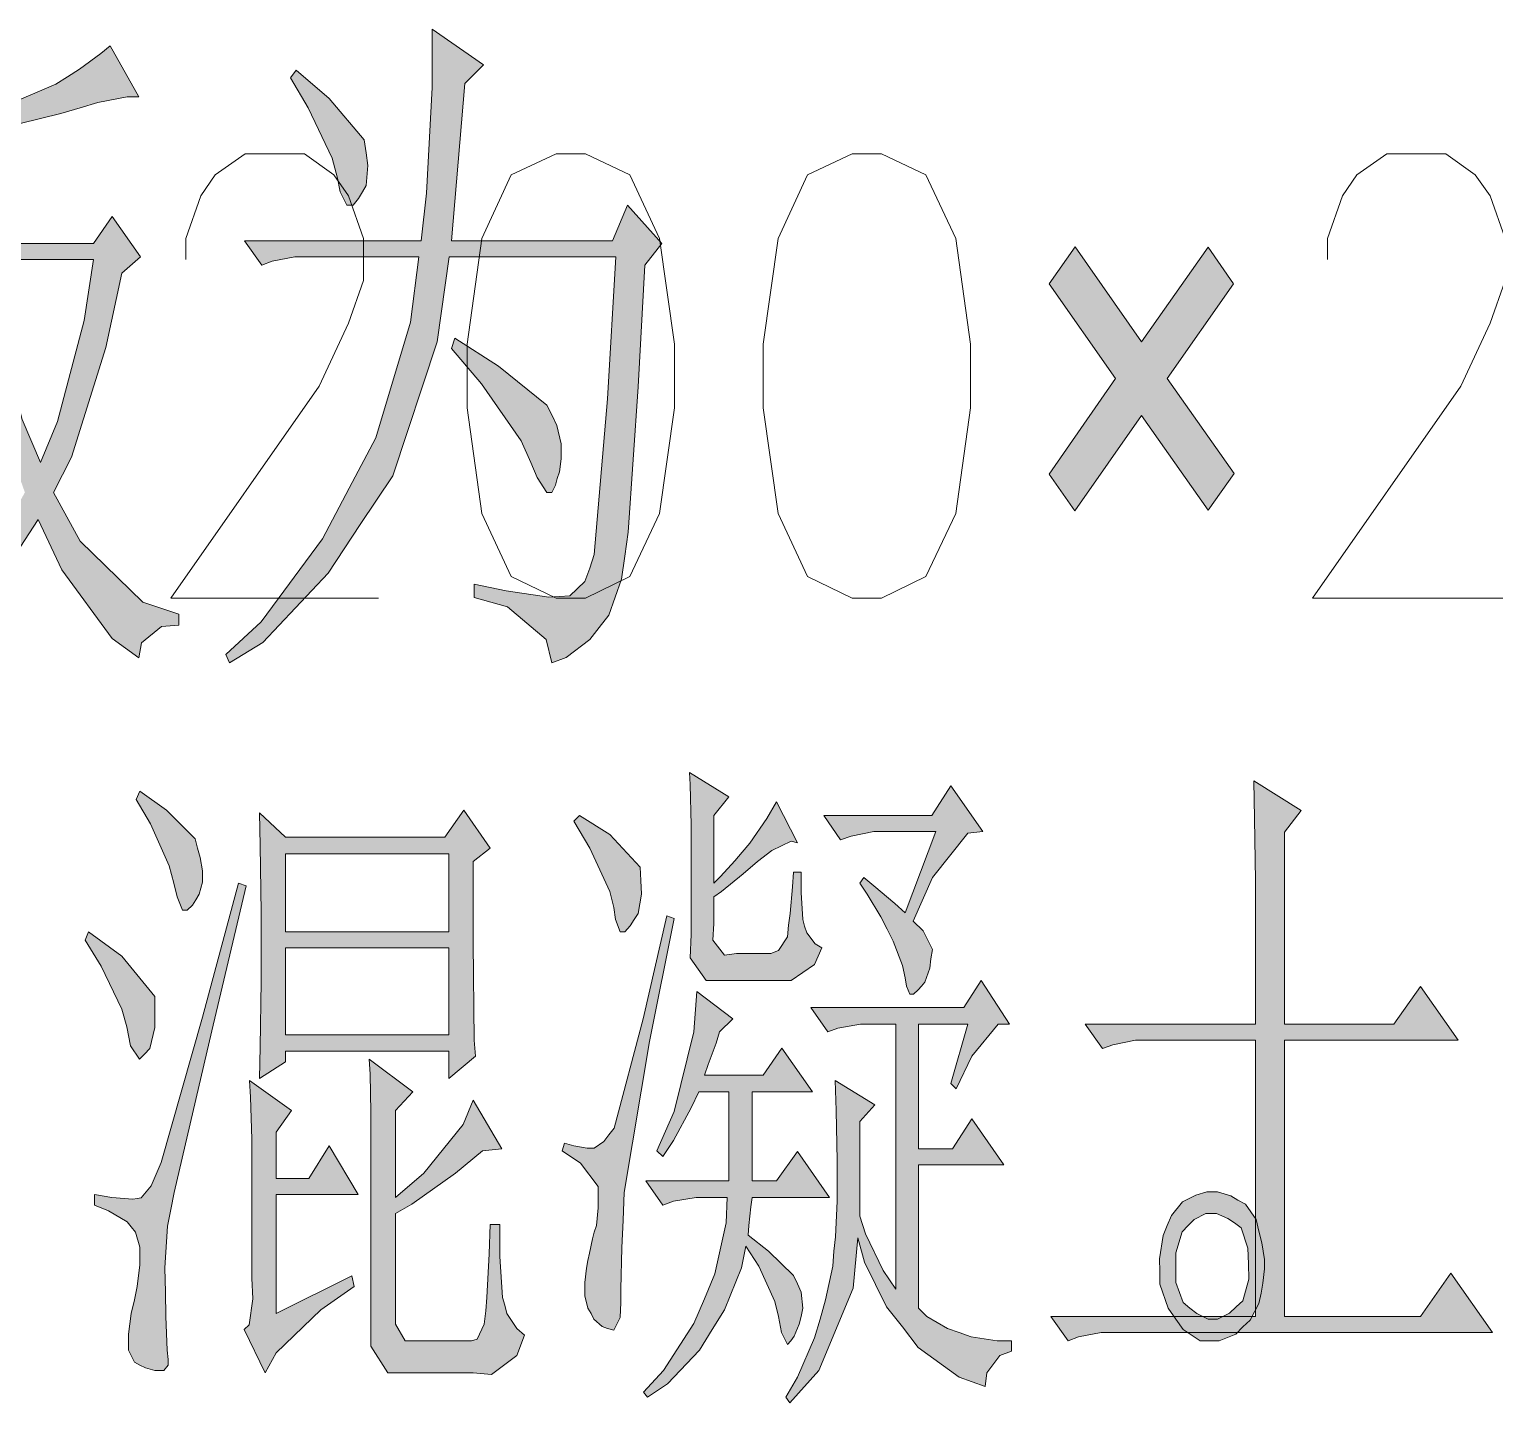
# Model space of a CAD drawing. Header units: millimetres. Extents: x 0 to 414, y 0 to 292.
# Drawn here: x 96.87 to 106.21, y 87.61 to 96.36 of the extents above; entities that cross this region are included whole.
import ezdxf

# ---------------------------------------------------------------- set-up
doc = ezdxf.new("R2010")
doc.units = ezdxf.units.MM

msp = doc.modelspace()

# ---------------------------------------------------------------- hatches: boundary and pattern name
h = msp.add_hatch(color=0)
h.dxf.hatch_style = 2
h.paths.add_polyline_path([(99.441, 96.36125), (99.769083, 96.135472), (99.649139, 96.015528), (99.627972, 95.765056), (99.585639, 95.264111), (99.564472, 95.013639), (100.591056, 95.013639), (100.686306, 95.239417), (100.905028, 94.996), (100.795667, 94.858417), (100.753333, 94.082306), (100.689833, 93.1545), (100.668667, 93.002806), (100.6475, 92.854639), (100.566361, 92.625333), (100.506389, 92.547722), (100.446417, 92.470111), (100.294722, 92.357222), (100.203, 92.321944), (100.167722, 92.470111), (99.920778, 92.67825), (99.709111, 92.738222), (99.709111, 92.822889), (99.913722, 92.780556), (100.185361, 92.74175), (100.252389, 92.745278), (100.319417, 92.748806), (100.414667, 92.840528), (100.446417, 92.925194), (100.474639, 93.013389), (100.559306, 94.004694), (100.612222, 94.911333), (99.550361, 94.911333), (99.47275, 94.368056), (99.190528, 93.514333), (98.982389, 93.203889), (98.777778, 92.893444), (98.3615, 92.452472), (98.149833, 92.321944), (98.125139, 92.374861), (98.350917, 92.583), (98.7425, 93.112167), (98.911833, 93.436722), (99.081167, 93.75775), (99.303417, 94.495056), (99.356333, 94.911333), (98.643722, 94.911333), (98.566111, 94.911333), (98.421472, 94.883111), (98.354444, 94.858417), (98.245083, 95.013639), (99.370444, 95.013639), (99.405722, 95.317028), (99.441, 95.990833)])
h = msp.add_hatch(color=0)
h.paths.add_polyline_path([(97.461917, 94.8055), (97.359611, 94.332778), (97.140889, 93.634278), (97.028, 93.4085), (97.197333, 93.098056), (97.595972, 92.71), (97.825278, 92.632389), (97.825278, 92.561833), (97.715917, 92.554778), (97.588917, 92.448944), (97.571278, 92.353694), (97.401944, 92.477167), (97.080917, 92.914611), (96.929222, 93.235639), (96.731667, 92.93225), (96.241306, 92.501861), (95.952028, 92.371333), (95.927333, 92.42425), (96.216611, 92.61475), (96.675222, 93.105111), (96.844556, 93.4085), (96.731667, 93.729528), (96.579972, 94.470361), (96.544694, 94.893694), (96.410639, 94.893694), (96.410639, 94.6785), (96.393, 94.219889), (96.375361, 93.98), (96.357722, 93.736583), (96.276583, 93.295611), (96.216611, 93.098056), (96.156639, 92.9005), (95.927333, 92.512444), (95.758, 92.321944), (95.722722, 92.371333), (95.899111, 92.621806), (96.114306, 93.161556), (96.156639, 93.450833), (96.198972, 93.740111), (96.241306, 94.336306), (96.241306, 94.643222), (96.241306, 94.950139), (96.237778, 95.574556), (96.230722, 95.895583), (96.410639, 95.758), (96.689333, 95.860306), (97.042111, 96.012), (97.116194, 96.057861), (97.193806, 96.10725), (97.327861, 96.206028), (97.387833, 96.255417), (97.571278, 95.930861), (97.497194, 95.930861), (97.310222, 95.895583), (97.197333, 95.860306), (97.073861, 95.825028), (96.682278, 95.729778), (96.410639, 95.669806), (96.410639, 94.996), (97.282, 94.996), (97.401944, 95.168861), (97.581861, 94.911333)])
h.paths.add_polyline_path([(96.604667, 94.893694), (96.657583, 94.523278), (96.826917, 93.874167), (96.943333, 93.599), (97.052694, 93.860056), (97.222028, 94.505639), (97.282, 94.893694)])
h = msp.add_hatch(color=0)
h.dxf.hatch_style = 2
h.paths.add_polyline_path([(98.573167, 96.100194), (98.784833, 95.920278), (99.007083, 95.655694), (99.021194, 95.574556), (99.031778, 95.493417), (99.021194, 95.366417), (98.9965, 95.324083), (98.971806, 95.28175), (98.936528, 95.239417), (98.922417, 95.239417), (98.897722, 95.239417), (98.855389, 95.324083), (98.83775, 95.412278), (98.802472, 95.539278), (98.650778, 95.860306), (98.537889, 96.050806)])
h = msp.add_hatch(color=0)
h.dxf.hatch_style = 2
h.paths.add_polyline_path([(103.374472, 93.524917), (103.797806, 94.135222), (103.374472, 94.738472), (103.540278, 94.974833), (103.963611, 94.368056), (104.386944, 94.971306), (104.549222, 94.738472), (104.125889, 94.135222), (104.55275, 93.528444), (104.386944, 93.295611), (103.963611, 93.898861), (103.53675, 93.292083)])
h = msp.add_hatch(color=0)
h.dxf.hatch_style = 2
h.paths.add_polyline_path([(99.585639, 94.39275), (99.864333, 94.212833), (100.17125, 93.965889), (100.203, 93.902389), (100.23475, 93.835361), (100.262972, 93.718944), (100.262972, 93.669556), (100.262972, 93.623694), (100.252389, 93.539028), (100.238278, 93.496694), (100.227694, 93.454361), (100.203, 93.4085), (100.192417, 93.4085), (100.17125, 93.4085), (100.111278, 93.50375), (100.068944, 93.599), (100.008972, 93.736583), (99.754972, 94.099944), (99.564472, 94.325722)])
h = msp.add_hatch(color=0)
h.dxf.hatch_style = 2
h.paths.add_polyline_path([(101.092, 90.589806), (101.092, 91.108389), (101.092, 91.288306), (101.084944, 91.545833), (101.081417, 91.623444), (101.331889, 91.468222), (101.236639, 91.348278), (101.236639, 90.917889), (101.278972, 90.960222), (101.370694, 91.059), (101.416556, 91.115444), (101.465944, 91.171889), (101.575306, 91.330639), (101.635278, 91.436472), (101.769333, 91.175417), (101.730528, 91.186), (101.607056, 91.126028), (101.515333, 91.055472), (101.423611, 90.977861), (101.286028, 90.864972), (101.236639, 90.829694), (101.236639, 90.660361), (101.229583, 90.554528), (101.303667, 90.459278), (101.381278, 90.469861), (101.6, 90.469861), (101.649389, 90.4875), (101.705833, 90.575694), (101.712889, 90.649778), (101.723472, 90.723861), (101.737583, 90.893194), (101.744639, 90.988444), (101.794028, 90.988444), (101.794028, 90.857917), (101.804611, 90.685056), (101.815194, 90.642722), (101.829306, 90.600389), (101.882222, 90.529833), (101.924556, 90.505139), (101.878694, 90.399306), (101.730528, 90.297), (101.635278, 90.297), (101.296611, 90.297), (101.18725, 90.297), (101.084944, 90.441639)])
h = msp.add_hatch(color=0)
h.dxf.hatch_style = 2
h.paths.add_polyline_path([(104.690333, 90.776778), (104.690333, 90.932), (104.683278, 91.330639), (104.67975, 91.570528), (104.979611, 91.380028), (104.873778, 91.242444), (104.873778, 90.018306), (105.572278, 90.018306), (105.741611, 90.258194), (105.9815, 89.916), (104.873778, 89.916), (104.873778, 88.155639), (105.741611, 88.155639), (105.935639, 88.430806), (106.200222, 88.053333), (103.783694, 88.053333), (103.706083, 88.053333), (103.561444, 88.025111), (103.494417, 88.000417), (103.385056, 88.155639), (104.690333, 88.155639), (104.690333, 89.916), (104.002417, 89.916), (103.924806, 89.916), (103.780167, 89.887778), (103.713139, 89.863083), (103.603778, 90.018306), (104.690333, 90.018306)])
h = msp.add_hatch(color=0)
h.dxf.hatch_style = 2
h.paths.add_polyline_path([(97.578333, 91.5035), (97.747667, 91.383556), (97.931111, 91.200111), (97.945222, 91.140139), (97.962861, 91.080167), (97.976972, 90.9955), (97.976972, 90.967278), (97.976972, 90.924944), (97.955806, 90.847333), (97.934639, 90.812056), (97.913472, 90.776778), (97.878194, 90.745028), (97.867611, 90.745028), (97.849972, 90.745028), (97.814694, 90.829694), (97.793528, 90.917889), (97.765306, 91.02725), (97.645361, 91.295361), (97.553639, 91.450583)])
h = msp.add_hatch(color=0)
h.dxf.hatch_style = 2
h.paths.add_polyline_path([(102.506639, 90.674472), (102.570139, 90.6145), (102.630111, 90.494556), (102.619528, 90.434583), (102.612472, 90.374611), (102.580722, 90.286417), (102.559556, 90.261722), (102.538389, 90.237028), (102.510167, 90.208806), (102.485472, 90.208806), (102.464306, 90.261722), (102.45725, 90.314639), (102.439611, 90.39225), (102.379639, 90.547472), (102.340833, 90.625083), (102.302028, 90.702694), (102.213833, 90.847333), (102.167972, 90.917889), (102.192667, 90.953167), (102.256167, 90.90025), (102.390222, 90.787361), (102.45725, 90.727389), (102.651278, 91.245972), (102.337306, 91.245972), (102.256167, 91.245972), (102.111528, 91.21775), (102.0445, 91.193056), (101.938667, 91.348278), (102.626583, 91.348278), (102.746528, 91.538778), (102.951139, 91.245972), (102.855889, 91.235389), (102.630111, 90.953167)])
h = msp.add_hatch(color=0)
h.paths.add_polyline_path([(98.340333, 89.672583), (98.343861, 89.873667), (98.350917, 90.289944), (98.350917, 90.512194), (98.350917, 90.730917), (98.343861, 91.157778), (98.340333, 91.365917), (98.506139, 91.210694), (99.522139, 91.210694), (99.642083, 91.383556), (99.811417, 91.140139), (99.702056, 91.055472), (99.702056, 90.536889), (99.709111, 89.916), (99.716167, 89.813694), (99.546833, 89.672583), (99.546833, 89.845444), (98.506139, 89.845444), (98.506139, 89.778417)])
h.paths.add_polyline_path([(98.506139, 90.505139), (98.506139, 89.951278), (99.546833, 89.951278), (99.546833, 90.505139)])
h.paths.add_polyline_path([(98.506139, 91.104861), (98.506139, 90.607444), (99.546833, 90.607444), (99.546833, 91.104861)])
h = msp.add_hatch(color=0)
h.dxf.hatch_style = 2
h.paths.add_polyline_path([(100.344111, 91.313), (100.379389, 91.348278), (100.573417, 91.228333), (100.767444, 91.020194), (100.770972, 90.935528), (100.7745, 90.847333), (100.753333, 90.723861), (100.728639, 90.685056), (100.703944, 90.64625), (100.668667, 90.607444), (100.658083, 90.607444), (100.640444, 90.607444), (100.608694, 90.685056), (100.598111, 90.762667), (100.573417, 90.864972), (100.446417, 91.140139)])
h = msp.add_hatch(color=0)
h.dxf.hatch_style = 2
h.paths.add_polyline_path([(98.255667, 90.90025), (98.036944, 89.975972), (97.797056, 88.945861), (97.775889, 88.8365), (97.754722, 88.730667), (97.737083, 88.466083), (97.740611, 88.310861), (97.744139, 88.155639), (97.751194, 87.940444), (97.75825, 87.880472), (97.75825, 87.845194), (97.730028, 87.809917), (97.698278, 87.809917), (97.673583, 87.809917), (97.613611, 87.827556), (97.578333, 87.845194), (97.543056, 87.862833), (97.50425, 87.940444), (97.50425, 88.000417), (97.50425, 88.04275), (97.521889, 88.173278), (97.543056, 88.261472), (97.560694, 88.346139), (97.578333, 88.483722), (97.578333, 88.536639), (97.578333, 88.596611), (97.550111, 88.691861), (97.521889, 88.727139), (97.497194, 88.758889), (97.37725, 88.829444), (97.289056, 88.864722), (97.289056, 88.93175), (97.398417, 88.914111), (97.532472, 88.903528), (97.560694, 88.907056), (97.585389, 88.910583), (97.648889, 88.988194), (97.680639, 89.062278), (97.712389, 89.136361), (97.976972, 90.064167), (98.206278, 90.917889)])
h = msp.add_hatch(color=0)
h.dxf.hatch_style = 2
h.paths.add_polyline_path([(100.284139, 89.259833), (100.344111, 89.242194), (100.428778, 89.228083), (100.453472, 89.228083), (100.474639, 89.228083), (100.534611, 89.270417), (100.566361, 89.31275), (100.601639, 89.355083), (100.785083, 90.053583), (100.936778, 90.70975), (100.982639, 90.692111), (100.827417, 89.908944), (100.665139, 88.945861), (100.658083, 88.769472), (100.651028, 88.593083), (100.643972, 88.3285), (100.643972, 88.243833), (100.640444, 88.148583), (100.598111, 88.067444), (100.559306, 88.078028), (100.524028, 88.092139), (100.471111, 88.138), (100.453472, 88.173278), (100.432306, 88.208556), (100.414667, 88.286167), (100.414667, 88.3285), (100.414667, 88.370833), (100.42525, 88.462556), (100.432306, 88.511944), (100.442889, 88.557806), (100.464056, 88.649528), (100.474639, 88.691861), (100.48875, 88.734194), (100.499333, 88.847083), (100.499333, 88.914111), (100.499333, 88.984667), (100.386444, 89.132833), (100.270028, 89.210444)])
h = msp.add_hatch(color=0)
h.dxf.hatch_style = 2
h.paths.add_polyline_path([(97.25025, 90.607444), (97.461917, 90.452222), (97.673583, 90.194694), (97.673583, 90.095917), (97.673583, 89.997139), (97.641833, 89.863083), (97.606556, 89.827806), (97.574806, 89.796056), (97.518361, 89.880722), (97.493667, 90.000667), (97.461917, 90.113556), (97.331389, 90.388722), (97.229083, 90.554528)])
h = msp.add_hatch(color=0)
h.dxf.hatch_style = 2
h.paths.add_polyline_path([(101.69525, 87.640583), (101.769333, 87.767583), (101.878694, 88.018056), (101.913972, 88.138), (101.94925, 88.261472), (101.995111, 88.476667), (102.002167, 88.571917), (102.01275, 88.663639), (102.023333, 88.889417), (102.023333, 89.019944), (102.023333, 89.146944), (102.016278, 89.467972), (102.009222, 89.658472), (102.263222, 89.50325), (102.167972, 89.397417), (102.167972, 88.794167), (102.20325, 88.681278), (102.316139, 88.448444), (102.397278, 88.3285), (102.397278, 90.018306), (102.252639, 90.018306), (102.1715, 90.018306), (102.026861, 89.993611), (101.963361, 89.968917), (101.854, 90.124139), (102.831194, 90.124139), (102.940556, 90.297), (103.120472, 90.018306), (103.049917, 90.018306), (102.880583, 89.813694), (102.781806, 89.605556), (102.746528, 89.640833), (102.855889, 90.018306), (102.541917, 90.018306), (102.541917, 89.224556), (102.757111, 89.224556), (102.880583, 89.415056), (103.085194, 89.12225), (102.541917, 89.12225), (102.541917, 88.208556), (102.594833, 88.155639), (102.725361, 88.078028), (102.799444, 88.053333), (102.877056, 88.025111), (103.042861, 88.000417), (103.134583, 88.000417), (103.134583, 87.933389), (103.0605, 87.905167), (102.975833, 87.795806), (102.96525, 87.707611), (102.799444, 87.767583), (102.538389, 87.958083), (102.439611, 88.088611), (102.337306, 88.215611), (102.196194, 88.501361), (102.153861, 88.656583), (102.125639, 88.335556), (101.906917, 87.809917), (101.719944, 87.605306)])
h = msp.add_hatch(color=0)
h.dxf.hatch_style = 2
h.paths.add_polyline_path([(101.769333, 89.206917), (101.973944, 88.914111), (101.480056, 88.914111), (101.473, 88.854139), (101.458889, 88.734194), (101.455361, 88.674222), (101.585889, 88.571917), (101.744639, 88.416694), (101.769333, 88.363778), (101.794028, 88.310861), (101.804611, 88.208556), (101.794028, 88.155639), (101.779917, 88.10625), (101.748167, 88.028639), (101.727, 88.000417), (101.705833, 87.975722), (101.667028, 88.053333), (101.649389, 88.155639), (101.624694, 88.250889), (101.522389, 88.476667), (101.44125, 88.603667), (101.413028, 88.466083), (101.303667, 88.197972), (101.226056, 88.070972), (101.144917, 87.940444), (100.940306, 87.72525), (100.813306, 87.640583), (100.788611, 87.672333), (100.915611, 87.809917), (101.109639, 88.109778), (101.176667, 88.268528), (101.243694, 88.427278), (101.31425, 88.751833), (101.321306, 88.914111), (101.201361, 88.914111), (101.12375, 88.914111), (100.979111, 88.889417), (100.912083, 88.864722), (100.802722, 89.019944), (101.331889, 89.019944), (101.331889, 89.587917), (101.141389, 89.587917), (101.092, 89.485611), (100.979111, 89.277472), (100.912083, 89.175167), (100.873278, 89.210444), (100.982639, 89.460917), (101.109639, 89.968917), (101.127278, 90.226444), (101.356583, 90.053583), (101.271917, 89.968917), (101.25075, 89.898361), (101.201361, 89.760778), (101.176667, 89.69375), (101.550611, 89.69375), (101.670556, 89.866611), (101.864583, 89.587917), (101.480056, 89.587917), (101.480056, 89.019944), (101.635278, 89.019944)])
h = msp.add_hatch(color=0)
h.dxf.hatch_style = 2
h.paths.add_polyline_path([(99.049417, 89.31275), (99.049417, 89.457389), (99.045889, 89.700806), (99.038833, 89.796056), (99.317528, 89.587917), (99.208167, 89.467972), (99.208167, 88.914111), (99.388083, 89.069333), (99.638556, 89.379778), (99.702056, 89.535), (99.8855, 89.224556), (99.762028, 89.210444), (99.589167, 89.069333), (99.310472, 88.871778), (99.208167, 88.811806), (99.208167, 88.208556), (99.208167, 88.10625), (99.268139, 88.000417), (99.328111, 88.000417), (99.691472, 88.000417), (99.72675, 88.011), (99.772611, 88.10625), (99.783194, 88.190917), (99.79025, 88.275583), (99.804361, 88.554278), (99.811417, 88.74125), (99.871389, 88.74125), (99.871389, 88.536639), (99.889028, 88.275583), (99.903139, 88.226194), (99.91725, 88.173278), (99.98075, 88.078028), (100.030139, 88.035694), (99.98075, 87.905167), (99.818472, 87.785222), (99.702056, 87.795806), (99.268139, 87.795806), (99.158778, 87.795806), (99.049417, 87.965139), (99.049417, 88.138)])
h = msp.add_hatch(color=0)
h.dxf.hatch_style = 2
h.paths.add_polyline_path([(98.290944, 88.399056), (98.290944, 89.12225), (98.290944, 89.284528), (98.283889, 89.552639), (98.276833, 89.658472), (98.544944, 89.467972), (98.446167, 89.330389), (98.446167, 89.034056), (98.654306, 89.034056), (98.784833, 89.242194), (98.968278, 88.93175), (98.446167, 88.93175), (98.446167, 88.173278), (98.929472, 88.413167), (98.943583, 88.346139), (98.731917, 88.197972), (98.446167, 87.922806), (98.375611, 87.795806), (98.241556, 88.070972), (98.273306, 88.102722), (98.298, 88.268528)])
h = msp.add_hatch(color=0)
h.paths.add_polyline_path([(104.577444, 88.896472), (104.626833, 88.871778), (104.693861, 88.773), (104.7115, 88.698917), (104.729139, 88.624833), (104.746778, 88.519), (104.746778, 88.483722), (104.746778, 88.459028), (104.736194, 88.367306), (104.725611, 88.303806), (104.7115, 88.236778), (104.655056, 88.130944), (104.609194, 88.088611), (104.563333, 88.04275), (104.4575, 88.000417), (104.397528, 88.000417), (104.337556, 88.000417), (104.228194, 88.070972), (104.182333, 88.138), (104.132944, 88.208556), (104.080028, 88.36025), (104.080028, 88.441389), (104.0765, 88.522528), (104.101194, 88.670694), (104.125889, 88.734194), (104.154111, 88.797694), (104.224667, 88.885889), (104.267, 88.907056), (104.309333, 88.928222), (104.379889, 88.949389), (104.411639, 88.949389), (104.446917, 88.949389), (104.531583, 88.924694)])
h.paths.add_polyline_path([(104.566861, 88.215611), (104.609194, 88.254417), (104.648, 88.392), (104.644472, 88.490778), (104.640944, 88.589556), (104.598611, 88.720083), (104.556278, 88.751833), (104.513944, 88.780056), (104.439861, 88.811806), (104.411639, 88.811806), (104.372833, 88.811806), (104.29875, 88.773), (104.259944, 88.734194), (104.221139, 88.695389), (104.182333, 88.561333), (104.182333, 88.466083), (104.182333, 88.370833), (104.228194, 88.243833), (104.270528, 88.208556), (104.316389, 88.173278), (104.386944, 88.138), (104.411639, 88.138), (104.446917, 88.138), (104.524528, 88.176806)])

# ---------------------------------------------------------------- linework, layer by layer
at = {"color": 0, "lineweight": 0}
for points in [[(99.441, 96.36125), (99.769083, 96.135472), (99.649139, 96.015528), (99.627972, 95.765056), (99.585639, 95.264111), (99.564472, 95.013639), (100.591056, 95.013639), (100.686306, 95.239417), (100.905028, 94.996), (100.795667, 94.858417), (100.753333, 94.082306), (100.689833, 93.1545), (100.668667, 93.002806), (100.6475, 92.854639), (100.566361, 92.625333), (100.506389, 92.547722), (100.446417, 92.470111), (100.294722, 92.357222), (100.203, 92.321944), (100.167722, 92.470111), (99.920778, 92.67825), (99.709111, 92.738222), (99.709111, 92.822889), (99.913722, 92.780556), (100.185361, 92.74175), (100.252389, 92.745278), (100.319417, 92.748806), (100.414667, 92.840528), (100.446417, 92.925194), (100.474639, 93.013389), (100.559306, 94.004694), (100.612222, 94.911333), (99.550361, 94.911333), (99.47275, 94.368056), (99.190528, 93.514333), (98.982389, 93.203889), (98.777778, 92.893444), (98.3615, 92.452472), (98.149833, 92.321944), (98.125139, 92.374861), (98.350917, 92.583), (98.7425, 93.112167), (98.911833, 93.436722), (99.081167, 93.75775), (99.303417, 94.495056), (99.356333, 94.911333), (98.643722, 94.911333), (98.566111, 94.911333), (98.421472, 94.883111), (98.354444, 94.858417), (98.245083, 95.013639), (99.370444, 95.013639), (99.405722, 95.317028), (99.441, 95.990833)], [(98.573167, 96.100194), (98.784833, 95.920278), (99.007083, 95.655694), (99.021194, 95.574556), (99.031778, 95.493417), (99.021194, 95.366417), (98.9965, 95.324083), (98.971806, 95.28175), (98.936528, 95.239417), (98.922417, 95.239417), (98.897722, 95.239417), (98.855389, 95.324083), (98.83775, 95.412278), (98.802472, 95.539278), (98.650778, 95.860306), (98.537889, 96.050806)], [(100.231222, 95.5675), (99.945472, 95.433444), (99.7585, 95.02775), (99.66325, 94.353944), (99.66325, 93.94825), (99.7585, 93.274444), (99.945472, 92.872278), (100.231222, 92.734694), (100.418194, 92.734694), (100.700417, 92.872278), (100.890917, 93.274444), (100.986167, 93.94825), (100.986167, 94.353944), (100.890917, 95.02775), (100.700417, 95.433444), (100.418194, 95.5675)], [(102.118583, 95.5675), (101.832833, 95.433444), (101.645861, 95.02775), (101.550611, 94.353944), (101.550611, 93.94825), (101.645861, 93.274444), (101.832833, 92.872278), (102.118583, 92.734694), (102.305556, 92.734694), (102.587778, 92.872278), (102.778278, 93.274444), (102.873528, 93.94825), (102.873528, 94.353944), (102.778278, 95.02775), (102.587778, 95.433444), (102.305556, 95.5675)], [(103.374472, 93.524917), (103.797806, 94.135222), (103.374472, 94.738472), (103.540278, 94.974833), (103.963611, 94.368056), (104.386944, 94.971306), (104.549222, 94.738472), (104.125889, 94.135222), (104.55275, 93.528444), (104.386944, 93.295611), (103.963611, 93.898861), (103.53675, 93.292083)], [(96.604667, 94.893694), (96.657583, 94.523278), (96.826917, 93.874167), (96.943333, 93.599), (97.052694, 93.860056), (97.222028, 94.505639), (97.282, 94.893694)], [(99.585639, 94.39275), (99.864333, 94.212833), (100.17125, 93.965889), (100.203, 93.902389), (100.23475, 93.835361), (100.262972, 93.718944), (100.262972, 93.669556), (100.262972, 93.623694), (100.252389, 93.539028), (100.238278, 93.496694), (100.227694, 93.454361), (100.203, 93.4085), (100.192417, 93.4085), (100.17125, 93.4085), (100.111278, 93.50375), (100.068944, 93.599), (100.008972, 93.736583), (99.754972, 94.099944), (99.564472, 94.325722)], [(101.092, 90.589806), (101.092, 91.108389), (101.092, 91.288306), (101.084944, 91.545833), (101.081417, 91.623444), (101.331889, 91.468222), (101.236639, 91.348278), (101.236639, 90.917889), (101.278972, 90.960222), (101.370694, 91.059), (101.416556, 91.115444), (101.465944, 91.171889), (101.575306, 91.330639), (101.635278, 91.436472), (101.769333, 91.175417), (101.730528, 91.186), (101.607056, 91.126028), (101.515333, 91.055472), (101.423611, 90.977861), (101.286028, 90.864972), (101.236639, 90.829694), (101.236639, 90.660361), (101.229583, 90.554528), (101.303667, 90.459278), (101.381278, 90.469861), (101.6, 90.469861), (101.649389, 90.4875), (101.705833, 90.575694), (101.712889, 90.649778), (101.723472, 90.723861), (101.737583, 90.893194), (101.744639, 90.988444), (101.794028, 90.988444), (101.794028, 90.857917), (101.804611, 90.685056), (101.815194, 90.642722), (101.829306, 90.600389), (101.882222, 90.529833), (101.924556, 90.505139), (101.878694, 90.399306), (101.730528, 90.297), (101.635278, 90.297), (101.296611, 90.297), (101.18725, 90.297), (101.084944, 90.441639)], [(104.690333, 90.776778), (104.690333, 90.932), (104.683278, 91.330639), (104.67975, 91.570528), (104.979611, 91.380028), (104.873778, 91.242444), (104.873778, 90.018306), (105.572278, 90.018306), (105.741611, 90.258194), (105.9815, 89.916), (104.873778, 89.916), (104.873778, 88.155639), (105.741611, 88.155639), (105.935639, 88.430806), (106.200222, 88.053333), (103.783694, 88.053333), (103.706083, 88.053333), (103.561444, 88.025111), (103.494417, 88.000417), (103.385056, 88.155639), (104.690333, 88.155639), (104.690333, 89.916), (104.002417, 89.916), (103.924806, 89.916), (103.780167, 89.887778), (103.713139, 89.863083), (103.603778, 90.018306), (104.690333, 90.018306)], [(97.578333, 91.5035), (97.747667, 91.383556), (97.931111, 91.200111), (97.945222, 91.140139), (97.962861, 91.080167), (97.976972, 90.9955), (97.976972, 90.967278), (97.976972, 90.924944), (97.955806, 90.847333), (97.934639, 90.812056), (97.913472, 90.776778), (97.878194, 90.745028), (97.867611, 90.745028), (97.849972, 90.745028), (97.814694, 90.829694), (97.793528, 90.917889), (97.765306, 91.02725), (97.645361, 91.295361), (97.553639, 91.450583)], [(102.506639, 90.674472), (102.570139, 90.6145), (102.630111, 90.494556), (102.619528, 90.434583), (102.612472, 90.374611), (102.580722, 90.286417), (102.559556, 90.261722), (102.538389, 90.237028), (102.510167, 90.208806), (102.485472, 90.208806), (102.464306, 90.261722), (102.45725, 90.314639), (102.439611, 90.39225), (102.379639, 90.547472), (102.340833, 90.625083), (102.302028, 90.702694), (102.213833, 90.847333), (102.167972, 90.917889), (102.192667, 90.953167), (102.256167, 90.90025), (102.390222, 90.787361), (102.45725, 90.727389), (102.651278, 91.245972), (102.337306, 91.245972), (102.256167, 91.245972), (102.111528, 91.21775), (102.0445, 91.193056), (101.938667, 91.348278), (102.626583, 91.348278), (102.746528, 91.538778), (102.951139, 91.245972), (102.855889, 91.235389), (102.630111, 90.953167)], [(98.340333, 89.672583), (98.343861, 89.873667), (98.350917, 90.289944), (98.350917, 90.512194), (98.350917, 90.730917), (98.343861, 91.157778), (98.340333, 91.365917), (98.506139, 91.210694), (99.522139, 91.210694), (99.642083, 91.383556), (99.811417, 91.140139), (99.702056, 91.055472), (99.702056, 90.536889), (99.709111, 89.916), (99.716167, 89.813694), (99.546833, 89.672583), (99.546833, 89.845444), (98.506139, 89.845444), (98.506139, 89.778417)], [(100.344111, 91.313), (100.379389, 91.348278), (100.573417, 91.228333), (100.767444, 91.020194), (100.770972, 90.935528), (100.7745, 90.847333), (100.753333, 90.723861), (100.728639, 90.685056), (100.703944, 90.64625), (100.668667, 90.607444), (100.658083, 90.607444), (100.640444, 90.607444), (100.608694, 90.685056), (100.598111, 90.762667), (100.573417, 90.864972), (100.446417, 91.140139)], [(98.506139, 91.104861), (98.506139, 90.607444), (99.546833, 90.607444), (99.546833, 91.104861)], [(98.255667, 90.90025), (98.036944, 89.975972), (97.797056, 88.945861), (97.775889, 88.8365), (97.754722, 88.730667), (97.737083, 88.466083), (97.740611, 88.310861), (97.744139, 88.155639), (97.751194, 87.940444), (97.75825, 87.880472), (97.75825, 87.845194), (97.730028, 87.809917), (97.698278, 87.809917), (97.673583, 87.809917), (97.613611, 87.827556), (97.578333, 87.845194), (97.543056, 87.862833), (97.50425, 87.940444), (97.50425, 88.000417), (97.50425, 88.04275), (97.521889, 88.173278), (97.543056, 88.261472), (97.560694, 88.346139), (97.578333, 88.483722), (97.578333, 88.536639), (97.578333, 88.596611), (97.550111, 88.691861), (97.521889, 88.727139), (97.497194, 88.758889), (97.37725, 88.829444), (97.289056, 88.864722), (97.289056, 88.93175), (97.398417, 88.914111), (97.532472, 88.903528), (97.560694, 88.907056), (97.585389, 88.910583), (97.648889, 88.988194), (97.680639, 89.062278), (97.712389, 89.136361), (97.976972, 90.064167), (98.206278, 90.917889)], [(100.284139, 89.259833), (100.344111, 89.242194), (100.428778, 89.228083), (100.453472, 89.228083), (100.474639, 89.228083), (100.534611, 89.270417), (100.566361, 89.31275), (100.601639, 89.355083), (100.785083, 90.053583), (100.936778, 90.70975), (100.982639, 90.692111), (100.827417, 89.908944), (100.665139, 88.945861), (100.658083, 88.769472), (100.651028, 88.593083), (100.643972, 88.3285), (100.643972, 88.243833), (100.640444, 88.148583), (100.598111, 88.067444), (100.559306, 88.078028), (100.524028, 88.092139), (100.471111, 88.138), (100.453472, 88.173278), (100.432306, 88.208556), (100.414667, 88.286167), (100.414667, 88.3285), (100.414667, 88.370833), (100.42525, 88.462556), (100.432306, 88.511944), (100.442889, 88.557806), (100.464056, 88.649528), (100.474639, 88.691861), (100.48875, 88.734194), (100.499333, 88.847083), (100.499333, 88.914111), (100.499333, 88.984667), (100.386444, 89.132833), (100.270028, 89.210444)], [(97.25025, 90.607444), (97.461917, 90.452222), (97.673583, 90.194694), (97.673583, 90.095917), (97.673583, 89.997139), (97.641833, 89.863083), (97.606556, 89.827806), (97.574806, 89.796056), (97.518361, 89.880722), (97.493667, 90.000667), (97.461917, 90.113556), (97.331389, 90.388722), (97.229083, 90.554528)], [(98.506139, 90.505139), (98.506139, 89.951278), (99.546833, 89.951278), (99.546833, 90.505139)], [(101.69525, 87.640583), (101.769333, 87.767583), (101.878694, 88.018056), (101.913972, 88.138), (101.94925, 88.261472), (101.995111, 88.476667), (102.002167, 88.571917), (102.01275, 88.663639), (102.023333, 88.889417), (102.023333, 89.019944), (102.023333, 89.146944), (102.016278, 89.467972), (102.009222, 89.658472), (102.263222, 89.50325), (102.167972, 89.397417), (102.167972, 88.794167), (102.20325, 88.681278), (102.316139, 88.448444), (102.397278, 88.3285), (102.397278, 90.018306), (102.252639, 90.018306), (102.1715, 90.018306), (102.026861, 89.993611), (101.963361, 89.968917), (101.854, 90.124139), (102.831194, 90.124139), (102.940556, 90.297), (103.120472, 90.018306), (103.049917, 90.018306), (102.880583, 89.813694), (102.781806, 89.605556), (102.746528, 89.640833), (102.855889, 90.018306), (102.541917, 90.018306), (102.541917, 89.224556), (102.757111, 89.224556), (102.880583, 89.415056), (103.085194, 89.12225), (102.541917, 89.12225), (102.541917, 88.208556), (102.594833, 88.155639), (102.725361, 88.078028), (102.799444, 88.053333), (102.877056, 88.025111), (103.042861, 88.000417), (103.134583, 88.000417), (103.134583, 87.933389), (103.0605, 87.905167), (102.975833, 87.795806), (102.96525, 87.707611), (102.799444, 87.767583), (102.538389, 87.958083), (102.439611, 88.088611), (102.337306, 88.215611), (102.196194, 88.501361), (102.153861, 88.656583), (102.125639, 88.335556), (101.906917, 87.809917), (101.719944, 87.605306)], [(101.769333, 89.206917), (101.973944, 88.914111), (101.480056, 88.914111), (101.473, 88.854139), (101.458889, 88.734194), (101.455361, 88.674222), (101.585889, 88.571917), (101.744639, 88.416694), (101.769333, 88.363778), (101.794028, 88.310861), (101.804611, 88.208556), (101.794028, 88.155639), (101.779917, 88.10625), (101.748167, 88.028639), (101.727, 88.000417), (101.705833, 87.975722), (101.667028, 88.053333), (101.649389, 88.155639), (101.624694, 88.250889), (101.522389, 88.476667), (101.44125, 88.603667), (101.413028, 88.466083), (101.303667, 88.197972), (101.226056, 88.070972), (101.144917, 87.940444), (100.940306, 87.72525), (100.813306, 87.640583), (100.788611, 87.672333), (100.915611, 87.809917), (101.109639, 88.109778), (101.176667, 88.268528), (101.243694, 88.427278), (101.31425, 88.751833), (101.321306, 88.914111), (101.201361, 88.914111), (101.12375, 88.914111), (100.979111, 88.889417), (100.912083, 88.864722), (100.802722, 89.019944), (101.331889, 89.019944), (101.331889, 89.587917), (101.141389, 89.587917), (101.092, 89.485611), (100.979111, 89.277472), (100.912083, 89.175167), (100.873278, 89.210444), (100.982639, 89.460917), (101.109639, 89.968917), (101.127278, 90.226444), (101.356583, 90.053583), (101.271917, 89.968917), (101.25075, 89.898361), (101.201361, 89.760778), (101.176667, 89.69375), (101.550611, 89.69375), (101.670556, 89.866611), (101.864583, 89.587917), (101.480056, 89.587917), (101.480056, 89.019944), (101.635278, 89.019944)], [(99.049417, 89.31275), (99.049417, 89.457389), (99.045889, 89.700806), (99.038833, 89.796056), (99.317528, 89.587917), (99.208167, 89.467972), (99.208167, 88.914111), (99.388083, 89.069333), (99.638556, 89.379778), (99.702056, 89.535), (99.8855, 89.224556), (99.762028, 89.210444), (99.589167, 89.069333), (99.310472, 88.871778), (99.208167, 88.811806), (99.208167, 88.208556), (99.208167, 88.10625), (99.268139, 88.000417), (99.328111, 88.000417), (99.691472, 88.000417), (99.72675, 88.011), (99.772611, 88.10625), (99.783194, 88.190917), (99.79025, 88.275583), (99.804361, 88.554278), (99.811417, 88.74125), (99.871389, 88.74125), (99.871389, 88.536639), (99.889028, 88.275583), (99.903139, 88.226194), (99.91725, 88.173278), (99.98075, 88.078028), (100.030139, 88.035694), (99.98075, 87.905167), (99.818472, 87.785222), (99.702056, 87.795806), (99.268139, 87.795806), (99.158778, 87.795806), (99.049417, 87.965139), (99.049417, 88.138)], [(98.290944, 88.399056), (98.290944, 89.12225), (98.290944, 89.284528), (98.283889, 89.552639), (98.276833, 89.658472), (98.544944, 89.467972), (98.446167, 89.330389), (98.446167, 89.034056), (98.654306, 89.034056), (98.784833, 89.242194), (98.968278, 88.93175), (98.446167, 88.93175), (98.446167, 88.173278), (98.929472, 88.413167), (98.943583, 88.346139), (98.731917, 88.197972), (98.446167, 87.922806), (98.375611, 87.795806), (98.241556, 88.070972), (98.273306, 88.102722), (98.298, 88.268528)], [(104.577444, 88.896472), (104.626833, 88.871778), (104.693861, 88.773), (104.7115, 88.698917), (104.729139, 88.624833), (104.746778, 88.519), (104.746778, 88.483722), (104.746778, 88.459028), (104.736194, 88.367306), (104.725611, 88.303806), (104.7115, 88.236778), (104.655056, 88.130944), (104.609194, 88.088611), (104.563333, 88.04275), (104.4575, 88.000417), (104.397528, 88.000417), (104.337556, 88.000417), (104.228194, 88.070972), (104.182333, 88.138), (104.132944, 88.208556), (104.080028, 88.36025), (104.080028, 88.441389), (104.0765, 88.522528), (104.101194, 88.670694), (104.125889, 88.734194), (104.154111, 88.797694), (104.224667, 88.885889), (104.267, 88.907056), (104.309333, 88.928222), (104.379889, 88.949389), (104.411639, 88.949389), (104.446917, 88.949389), (104.531583, 88.924694)], [(104.566861, 88.215611), (104.609194, 88.254417), (104.648, 88.392), (104.644472, 88.490778), (104.640944, 88.589556), (104.598611, 88.720083), (104.556278, 88.751833), (104.513944, 88.780056), (104.439861, 88.811806), (104.411639, 88.811806), (104.372833, 88.811806), (104.29875, 88.773), (104.259944, 88.734194), (104.221139, 88.695389), (104.182333, 88.561333), (104.182333, 88.466083), (104.182333, 88.370833), (104.228194, 88.243833), (104.270528, 88.208556), (104.316389, 88.173278), (104.386944, 88.138), (104.411639, 88.138), (104.446917, 88.138), (104.524528, 88.176806)]]:
    msp.add_lwpolyline(points, close=True, dxfattribs=at)
for points in [[(96.689333, 95.860306), (97.042111, 96.012), (97.116194, 96.057861), (97.193806, 96.10725), (97.327861, 96.206028), (97.387833, 96.255417), (97.571278, 95.930861), (97.497194, 95.930861), (97.310222, 95.895583), (97.197333, 95.860306), (97.073861, 95.825028), (96.682278, 95.729778)], [(97.871139, 94.893694), (97.871139, 95.02775), (97.966389, 95.299389), (98.058111, 95.433444), (98.248611, 95.5675), (98.626083, 95.5675), (98.813056, 95.433444), (98.908306, 95.299389), (99.003556, 95.02775), (99.003556, 94.759639), (98.908306, 94.488), (98.721333, 94.085833), (97.775889, 92.734694), (99.098806, 92.734694)], [(105.148944, 94.893694), (105.148944, 95.02775), (105.244194, 95.299389), (105.335917, 95.433444), (105.526417, 95.5675), (105.903889, 95.5675), (106.090861, 95.433444), (106.186111, 95.299389), (106.281361, 95.02775), (106.281361, 94.759639), (106.186111, 94.488), (105.999139, 94.085833), (105.053694, 92.734694), (106.376611, 92.734694)], [(96.410639, 94.996), (97.282, 94.996), (97.401944, 95.168861), (97.581861, 94.911333), (97.461917, 94.8055), (97.359611, 94.332778), (97.140889, 93.634278), (97.028, 93.4085), (97.197333, 93.098056), (97.595972, 92.71), (97.825278, 92.632389), (97.825278, 92.561833), (97.715917, 92.554778), (97.588917, 92.448944), (97.571278, 92.353694), (97.401944, 92.477167), (97.080917, 92.914611), (96.929222, 93.235639), (96.731667, 92.93225)]]:
    msp.add_lwpolyline(points, dxfattribs=at)

doc.saveas('drawing.dxf')
